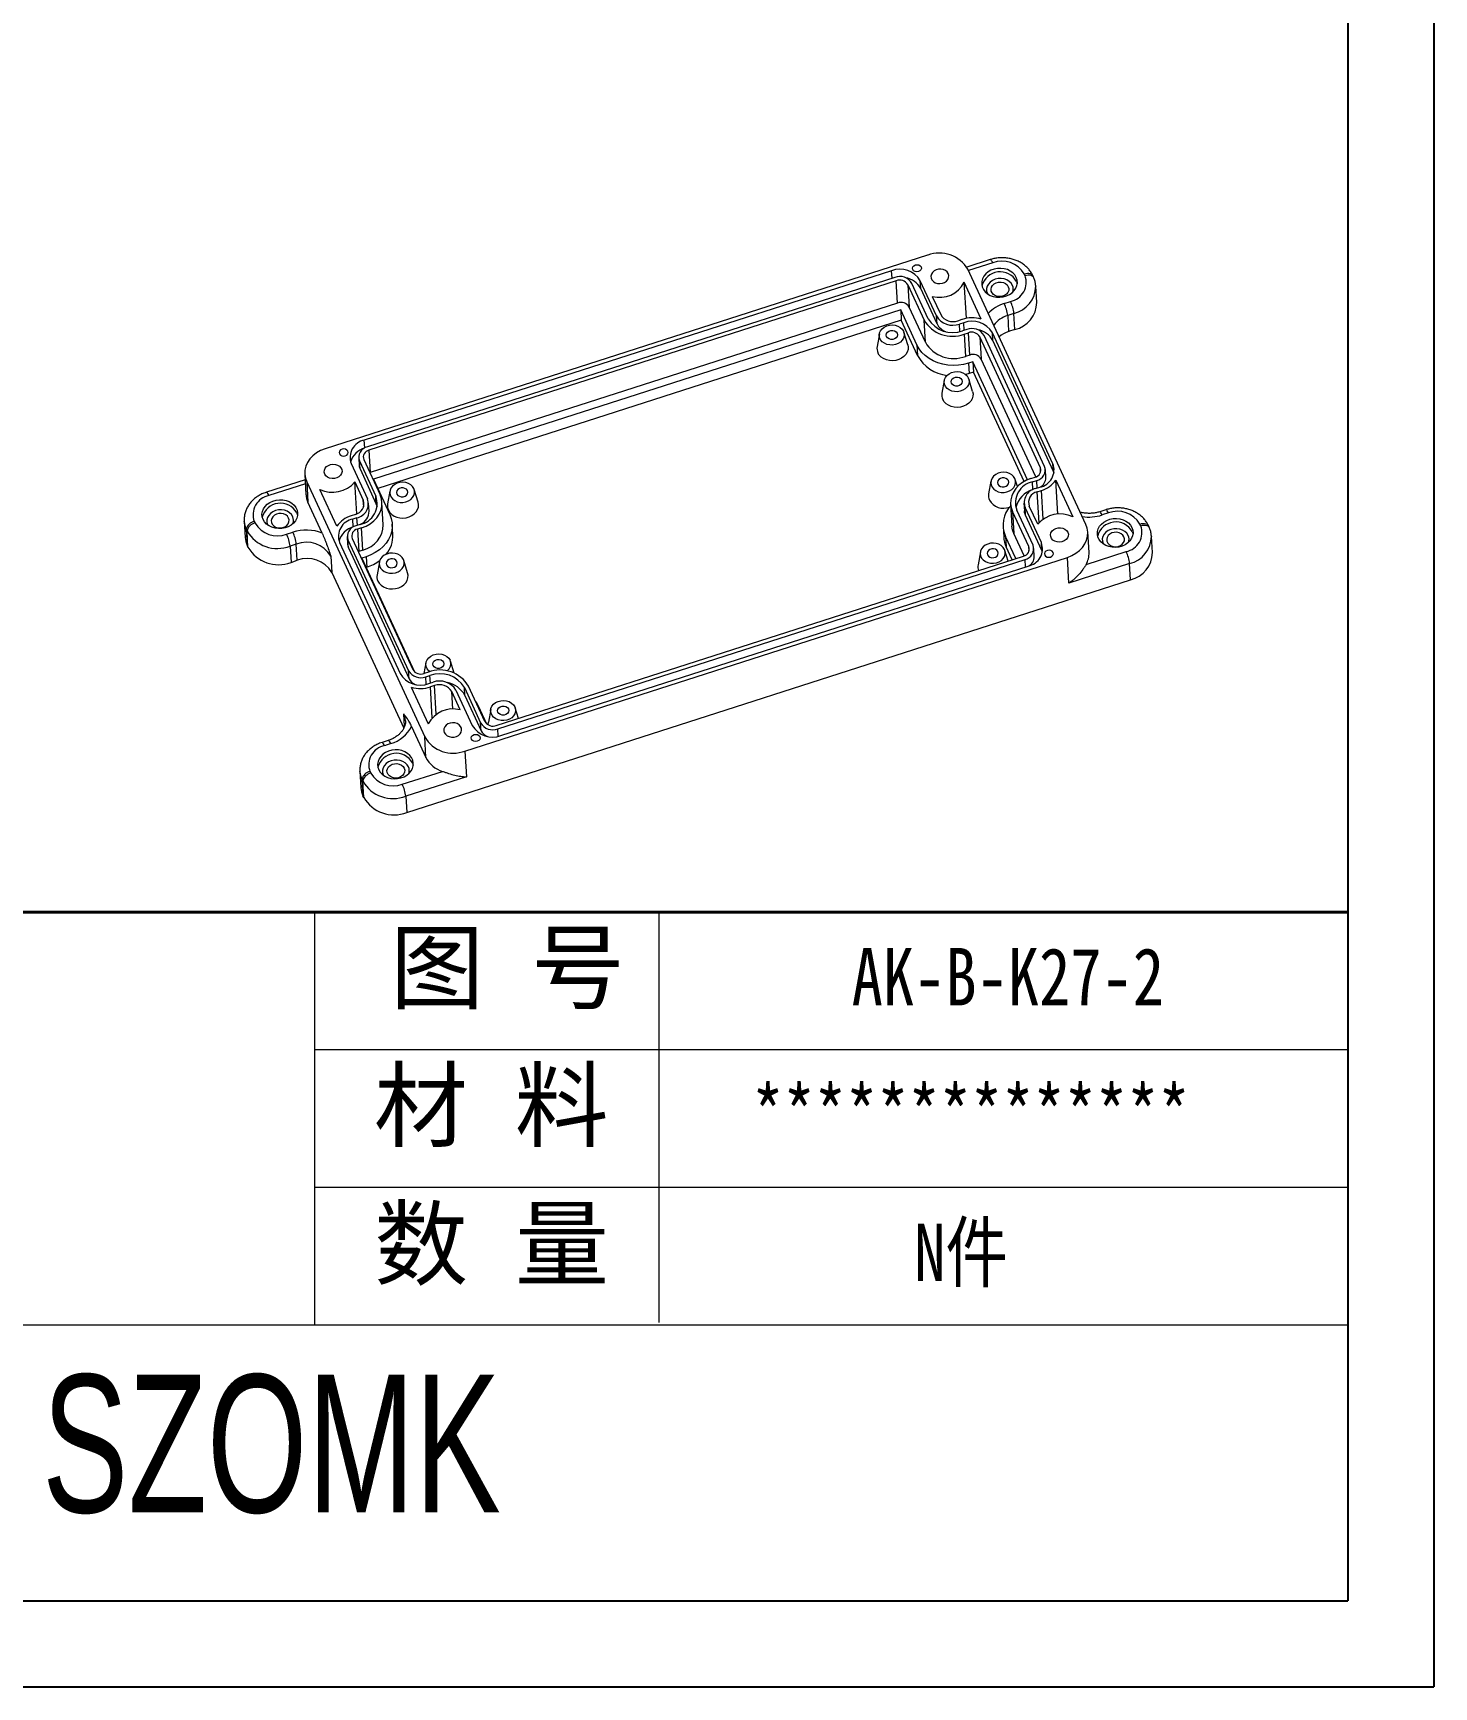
# Model space of a CAD drawing. Header units: inches. Extents: x 953 to 2288, y 1089 to 1493.
# Drawn here: x 1996.3 to 2153.1, y 1088.5 to 1273.7 of the extents above; entities that cross this region are included whole.
import ezdxf

# ---------------------------------------------------------------- set-up
doc = ezdxf.new("R2010")
doc.units = ezdxf.units.IN
doc.layers.add('文字', color=81, linetype='Continuous')
doc.layers.add('粗实线', color=7, linetype='Continuous', lineweight=30)
doc.layers.add('细实线', color=3, linetype='Continuous', lineweight=9)
doc.styles.get("Standard").update_dxf_attribs({"font": 'txt', "bigfont": 'gbcbig.shx'})
doc.styles.add('宋体', font='', dxfattribs={"width": 0.8, "height": 3.5})
doc.styles.add('长仿宋', font='', dxfattribs={"width": 0.7, "height": 4})
doc.styles.get('宋体').set_extended_font_data('SimSun')
doc.styles.get('长仿宋').set_extended_font_data('SimSun')

msp = doc.modelspace()

# ---------------------------------------------------------------- linework, layer by layer
for p, q in [((2153.079, 1493.426), (2153.079, 1088.511)), ((2143.438, 1483.785), (2143.438, 1098.152)), ((1595.232, 1098.152), (2143.438, 1098.152)), ((1580.414, 1088.511), (2153.079, 1088.511))]:
    msp.add_line(p, q)
at = {"color": 7, "linetype": 'Continuous', "lineweight": 15}
for p, q in [((2096.403, 1248.822), (2028.945, 1227.135)), ((2103.411, 1248.332), (2100.773, 1247.484)), ((2092.361, 1247.09), (2033.335, 1228.114)), ((2092.709, 1246.338), (2033.682, 1227.362)), ((2114.113, 1218.673), (2100.899, 1247.244)), ((2107.301, 1246.539), (2107.214, 1246.727)), ((2108.244, 1246.372), (2108.158, 1246.56)), ((2092.882, 1245.963), (2033.856, 1226.986)), ((2093.033, 1243.47), (2092.882, 1245.963)), ((2094.167, 1245.512), (2095.993, 1241.564)), ((2094.167, 1245.512), (2094.318, 1243.019)), ((2096.461, 1241.715), (2094.636, 1245.662)), ((2097.398, 1242.016), (2095.573, 1245.964)), ((2095.626, 1245.084), (2095.573, 1245.964)), ((2097.451, 1241.137), (2095.626, 1245.084)), ((2102.402, 1241.67), (2100.498, 1245.785)), ((2100.741, 1241.76), (2100.498, 1245.785)), ((2106.348, 1245.892), (2106.438, 1245.629)), ((2108.501, 1245.381), (2108.503, 1245.35)), ((2108.613, 1243.532), (2108.503, 1245.35)), ((2093.033, 1243.47), (2034.007, 1224.494)), ((2093.381, 1242.718), (2034.354, 1223.742)), ((2095.206, 1238.771), (2093.381, 1242.718)), ((2093.381, 1242.718), (2093.451, 1241.545)), ((2096.143, 1239.072), (2094.318, 1243.019)), ((2096.921, 1244.211), (2097.867, 1242.167)), ((2104.978, 1243.417), (2105.681, 1243.643)), ((2093.451, 1241.545), (2034.836, 1222.701)), ((2095.277, 1237.598), (2093.451, 1241.545)), ((2096.143, 1239.072), (2095.993, 1241.564)), ((2097.451, 1241.137), (2097.398, 1242.016)), ((2099.794, 1241.491), (2100.262, 1241.642)), ((2100.436, 1241.266), (2099.967, 1241.115)), ((2106.064, 1242.305), (2105.362, 1242.079)), ((2105.362, 1242.079), (2105.471, 1240.261)), ((2106.174, 1240.487), (2106.064, 1242.305)), ((2091.002, 1240.026), (2090.743, 1238.594)), ((2094.171, 1238.801), (2093.741, 1240.191)), ((2100.784, 1240.514), (2100.315, 1240.363)), ((2100.489, 1239.987), (2100.957, 1240.138)), ((2100.489, 1239.987), (2100.639, 1237.495)), ((2101.108, 1237.645), (2100.957, 1240.138)), ((2109.023, 1225.025), (2102.242, 1239.687)), ((2102.242, 1239.687), (2102.393, 1237.195)), ((2109.491, 1225.176), (2102.711, 1239.838)), ((2110.428, 1225.477), (2103.648, 1240.139)), ((2103.701, 1239.259), (2103.648, 1240.139)), ((2110.481, 1224.598), (2103.701, 1239.259)), ((2106.174, 1240.487), (2105.471, 1240.261)), ((2095.206, 1238.771), (2095.277, 1237.598)), ((2101.108, 1237.645), (2100.639, 1237.495)), ((2108.497, 1223.995), (2102.393, 1237.195)), ((2101.058, 1235.57), (2100.666, 1235.46)), ((2101.456, 1236.893), (2100.987, 1236.743)), ((2100.987, 1236.743), (2101.058, 1235.57)), ((2101.526, 1235.72), (2101.058, 1235.57)), ((2107.57, 1223.672), (2101.456, 1236.893)), ((2101.456, 1236.893), (2101.526, 1235.72)), ((2107.189, 1223.477), (2101.526, 1235.72)), ((2098.261, 1234.803), (2098.002, 1233.371)), ((2101.43, 1233.577), (2101, 1234.968)), ((2032.707, 1226.144), (2032.76, 1225.265)), ((2033.267, 1225.933), (2035.093, 1221.986)), ((2033.856, 1226.986), (2034.007, 1224.494)), ((2026.668, 1224.292), (2026.806, 1222.005)), ((2031.862, 1225.482), (2033.687, 1221.534)), ((2032.798, 1225.783), (2034.624, 1221.835)), ((2032.852, 1224.903), (2032.798, 1225.783)), ((2032.852, 1224.903), (2034.677, 1220.956)), ((2034.007, 1224.494), (2033.943, 1224.471)), ((2109.636, 1223.935), (2109.583, 1224.815)), ((2110.481, 1224.598), (2110.428, 1225.477)), ((2110.548, 1224.431), (2110.481, 1224.598)), ((2026.705, 1223.672), (2022.367, 1222.277)), ((2026.882, 1223.449), (2040.096, 1194.878)), ((2026.882, 1223.449), (2027.02, 1221.162)), ((2030.258, 1218.477), (2028.355, 1222.593)), ((2032.273, 1223.428), (2033.219, 1221.384)), ((2032.488, 1219.861), (2032.273, 1223.428)), ((2034.354, 1223.742), (2036.18, 1219.795)), ((2036.192, 1222.405), (2035.933, 1220.973)), ((2039.361, 1221.18), (2038.931, 1222.571)), ((2103.477, 1223.524), (2103.218, 1222.092)), ((2106.457, 1222.91), (2106.216, 1223.69)), ((2107.965, 1223.822), (2108.434, 1223.972)), ((2108.139, 1223.446), (2108.608, 1223.596)), ((2108.487, 1222.694), (2108.955, 1222.845)), ((2108.661, 1222.318), (2109.129, 1222.469)), ((2110.737, 1223.645), (2112.641, 1219.529)), ((2110.968, 1219.825), (2110.737, 1223.645)), ((2028.621, 1217.7), (2027.02, 1221.162)), ((2033.863, 1220.173), (2033.81, 1221.052)), ((2034.677, 1220.956), (2034.624, 1221.835)), ((2034.677, 1220.956), (2034.785, 1220.67)), ((2035.457, 1218.65), (2035.307, 1221.143)), ((2105.689, 1220.979), (2105.839, 1218.487)), ((2107.186, 1221.07), (2107.239, 1220.19)), ((2109.134, 1216.64), (2107.308, 1220.588)), ((2107.362, 1219.708), (2107.308, 1220.588)), ((2108.722, 1218.694), (2107.777, 1220.738)), ((2019.886, 1219.032), (2019.996, 1217.214)), ((2019.888, 1219.001), (2019.886, 1219.032)), ((2021.017, 1219.016), (2021.104, 1218.828)), ((2025.772, 1219.988), (2025.863, 1219.725)), ((2032.335, 1219.804), (2031.866, 1219.653)), ((2032.509, 1219.428), (2032.04, 1219.277)), ((2032.856, 1218.676), (2032.388, 1218.526)), ((2036.526, 1217.537), (2036.456, 1218.71)), ((2107.729, 1216.189), (2105.903, 1220.136)), ((2105.903, 1220.136), (2106.053, 1217.643)), ((2108.197, 1216.339), (2106.372, 1220.287)), ((2109.187, 1215.761), (2107.362, 1219.708)), ((2116.364, 1220.324), (2115.661, 1220.099)), ((2116.635, 1219.959), (2115.932, 1219.733)), ((2120.254, 1218.532), (2120.167, 1218.72)), ((2121.197, 1218.365), (2121.11, 1218.553)), ((2020.203, 1217.94), (2020.116, 1218.128)), ((2020.116, 1218.128), (2020.225, 1216.31)), ((2020.312, 1216.122), (2020.203, 1217.94)), ((2024.637, 1217.589), (2025.34, 1217.815)), ((2031.412, 1217.307), (2031.465, 1216.428)), ((2031.504, 1216.946), (2038.285, 1202.284)), ((2031.557, 1216.066), (2031.504, 1216.946)), ((2031.973, 1217.097), (2038.753, 1202.435)), ((2033.03, 1218.3), (2032.562, 1218.15)), ((2032.562, 1218.15), (2032.712, 1215.657)), ((2033.181, 1215.808), (2033.03, 1218.3)), ((2104.841, 1218.427), (2104.912, 1217.254)), ((2106.267, 1214.855), (2105.117, 1217.342)), ((2105.117, 1217.342), (2105.187, 1216.169)), ((2107.203, 1215.158), (2106.053, 1217.643)), ((2114.466, 1215.542), (2114.328, 1217.83)), ((2119.301, 1217.884), (2119.391, 1217.621)), ((2121.454, 1217.374), (2121.456, 1217.343)), ((2121.566, 1215.525), (2121.456, 1217.343)), ((2020.225, 1216.31), (2020.312, 1216.122)), ((2025.723, 1216.476), (2025.02, 1216.25)), ((2025.02, 1216.25), (2025.13, 1214.432)), ((2025.833, 1214.658), (2025.723, 1216.476)), ((2029.577, 1215.124), (2029.687, 1213.306)), ((2030.567, 1216.645), (2037.348, 1201.983)), ((2031.557, 1216.066), (2038.338, 1201.405)), ((2032.712, 1215.657), (2032.649, 1215.635)), ((2033.181, 1215.808), (2032.712, 1215.657)), ((2033.529, 1215.056), (2033.06, 1214.905)), ((2033.06, 1214.905), (2038.944, 1202.182)), ((2033.529, 1215.056), (2033.599, 1213.883)), ((2044.592, 1193.3), (2112.051, 1214.987)), ((2048.113, 1196.159), (2107.139, 1215.136)), ((2102.303, 1215.59), (2102.044, 1214.158)), ((2105.406, 1214.578), (2105.043, 1215.755)), ((2105.856, 1214.723), (2105.187, 1216.169)), ((2108.342, 1215.098), (2108.289, 1215.978)), ((2109.187, 1215.761), (2109.134, 1216.64)), ((2109.254, 1215.595), (2109.187, 1215.761)), ((2112.225, 1212.113), (2112.051, 1214.987)), ((2114.136, 1214.19), (2118.634, 1215.636)), ((2025.13, 1214.432), (2025.833, 1214.658)), ((2029.687, 1213.306), (2037.749, 1195.874)), ((2033.599, 1213.883), (2033.541, 1213.864)), ((2035.018, 1214.471), (2034.759, 1213.039)), ((2038.187, 1213.246), (2037.758, 1214.636)), ((2048.287, 1195.784), (2107.313, 1214.76)), ((2048.635, 1195.032), (2107.661, 1214.008)), ((2119.017, 1214.297), (2112.225, 1212.113)), ((2119.127, 1212.479), (2119.017, 1214.297)), ((2038.083, 1186.425), (2119.127, 1212.479)), ((2038.338, 1201.405), (2038.285, 1202.284)), ((2040.234, 1203.193), (2040.015, 1201.977)), ((2040.507, 1202.135), (2040.038, 1201.984)), ((2043.383, 1202.032), (2042.974, 1203.358)), ((2038.594, 1200.452), (2040.498, 1196.337)), ((2040.212, 1201.608), (2040.68, 1201.759)), ((2040.56, 1200.856), (2041.028, 1201.007)), ((2041.202, 1200.631), (2040.734, 1200.48)), ((2043.597, 1200.106), (2045.423, 1196.158)), ((2044.534, 1200.407), (2046.36, 1196.46)), ((2044.587, 1199.527), (2044.534, 1200.407)), ((2046.828, 1196.61), (2045.003, 1200.557)), ((2044.074, 1197.911), (2043.129, 1199.955)), ((2044.587, 1199.527), (2046.413, 1195.58)), ((2046.09, 1198.366), (2047.019, 1196.357)), ((2050.596, 1196.958), (2050.233, 1198.135)), ((2046.413, 1195.58), (2046.36, 1196.46)), ((2047.493, 1197.969), (2047.234, 1196.537)), ((2036.023, 1194.496), (2035.32, 1194.27)), ((2038.633, 1196.052), (2040.234, 1192.59)), ((2040.234, 1192.59), (2040.096, 1194.878)), ((2036.293, 1194.13), (2035.591, 1193.904)), ((2044.592, 1193.3), (2044.766, 1190.427)), ((2032.839, 1191.024), (2032.949, 1189.206)), ((2032.841, 1190.993), (2032.839, 1191.024)), ((2033.97, 1191.008), (2034.057, 1190.82)), ((2037.59, 1189.581), (2042.088, 1191.027)), ((2038.725, 1191.981), (2038.816, 1191.718)), ((2033.156, 1189.933), (2033.069, 1190.121)), ((2033.069, 1190.121), (2033.178, 1188.303)), ((2033.265, 1188.115), (2033.156, 1189.933)), ((2044.766, 1190.427), (2037.973, 1188.243)), ((2033.265, 1188.115), (2033.178, 1188.303)), ((2037.973, 1188.243), (2038.083, 1186.425))]:
    msp.add_line(p, q, dxfattribs=at)
at = {"color": 8, "linetype": 'Continuous', "lineweight": 15}
for p, q in [((2092.412, 1246.243), (2092.361, 1247.09)), ((2103.682, 1247.966), (2100.969, 1247.094)), ((2100.018, 1240.281), (2099.967, 1241.115)), ((2100.487, 1240.418), (2100.436, 1241.266)), ((2033.388, 1227.236), (2033.335, 1228.114)), ((2109.052, 1224.538), (2109.023, 1225.025)), ((2026.732, 1223.228), (2022.638, 1221.912)), ((2108.192, 1222.576), (2108.139, 1223.446)), ((2108.659, 1222.749), (2108.608, 1223.596)), ((2108.869, 1218.868), (2108.661, 1222.318)), ((2109.323, 1219.261), (2109.129, 1222.469)), ((2033.263, 1220.652), (2033.219, 1221.384)), ((2032.093, 1218.399), (2032.04, 1219.277)), ((2032.56, 1218.581), (2032.509, 1219.428)), ((2107.758, 1215.701), (2107.729, 1216.189)), ((2107.364, 1213.912), (2107.313, 1214.76)), ((2040.262, 1200.777), (2040.212, 1201.608)), ((2040.732, 1200.912), (2040.68, 1201.759)), ((2040.942, 1197.031), (2040.734, 1200.48)), ((2041.396, 1197.423), (2041.202, 1200.631)), ((2043.247, 1197.997), (2043.129, 1199.955)), ((2037.832, 1196.077), (2037.748, 1197.455)), ((2048.337, 1194.953), (2048.287, 1195.784))]:
    msp.add_line(p, q, dxfattribs=at)
at = {"color": 8, "linetype": 'Continuous', "lineweight": 15, "flags": 128}
for points in [[(2103.682, 1247.966), (2103.615, 1248.102), (2103.551, 1248.209), (2103.494, 1248.285), (2103.446, 1248.326), (2103.411, 1248.332)], [(2107.214, 1246.727), (2107.398, 1246.774), (2107.576, 1246.798), (2107.741, 1246.795), (2107.887, 1246.768), (2108.009, 1246.717), (2108.102, 1246.643), (2108.157, 1246.56)], [(2107.301, 1246.539), (2107.485, 1246.587), (2107.663, 1246.61), (2107.828, 1246.608), (2107.974, 1246.58), (2108.096, 1246.529), (2108.189, 1246.455), (2108.244, 1246.372)], [(2115.932, 1219.733), (2115.865, 1219.868), (2115.802, 1219.976), (2115.745, 1220.052), (2115.696, 1220.093), (2115.661, 1220.099)], [(2116.635, 1219.959), (2116.567, 1220.094), (2116.504, 1220.202), (2116.447, 1220.278), (2116.399, 1220.319), (2116.364, 1220.324)], [(2120.167, 1218.72), (2120.351, 1218.767), (2120.529, 1218.79), (2120.694, 1218.788), (2120.84, 1218.761), (2120.962, 1218.709), (2121.055, 1218.636), (2121.11, 1218.553)], [(2120.254, 1218.532), (2120.438, 1218.579), (2120.616, 1218.602), (2120.781, 1218.6), (2120.927, 1218.573), (2121.049, 1218.521), (2121.142, 1218.448), (2121.197, 1218.365)], [(2037.933, 1196.726), (2037.877, 1197.091), (2037.748, 1197.455)]]:
    msp.add_lwpolyline(points, dxfattribs=at)
at = {"color": 7, "linetype": 'Continuous', "lineweight": 15, "flags": 128}
for points in [[(2094.73, 1247.204), (2094.699, 1247.359), (2094.744, 1247.514), (2094.858, 1247.644), (2095.024, 1247.731), (2095.217, 1247.76), (2095.407, 1247.727), (2095.565, 1247.638), (2095.667, 1247.505), (2095.698, 1247.35), (2095.652, 1247.195), (2095.538, 1247.065), (2095.372, 1246.979), (2095.18, 1246.95), (2094.99, 1246.982), (2094.832, 1247.072), (2094.73, 1247.204)], [(2098.704, 1246.755), (2098.576, 1246.946), (2098.387, 1247.101), (2098.153, 1247.209), (2097.89, 1247.26), (2097.618, 1247.251), (2097.357, 1247.183), (2097.126, 1247.061), (2096.943, 1246.894), (2096.821, 1246.694), (2096.77, 1246.477), (2096.792, 1246.257), (2096.887, 1246.053), (2097.047, 1245.878), (2097.26, 1245.745), (2097.511, 1245.665), (2097.781, 1245.644), (2098.051, 1245.683), (2098.299, 1245.779), (2098.507, 1245.924), (2098.661, 1246.11), (2098.749, 1246.32), (2098.764, 1246.541), (2098.704, 1246.755)], [(2106.321, 1246.332), (2106.156, 1246.606), (2105.928, 1246.848), (2105.648, 1247.049), (2105.323, 1247.203), (2104.968, 1247.304), (2104.593, 1247.348), (2104.213, 1247.333), (2103.842, 1247.26), (2103.492, 1247.132), (2103.177, 1246.953), (2102.908, 1246.73), (2102.694, 1246.471), (2102.544, 1246.185), (2102.463, 1245.883), (2102.453, 1245.575), (2102.516, 1245.273), (2102.648, 1244.987), (2102.845, 1244.728), (2103.1, 1244.505), (2103.404, 1244.326), (2103.746, 1244.198), (2104.113, 1244.126), (2104.492, 1244.111), (2104.869, 1244.155), (2105.231, 1244.256), (2105.565, 1244.41), (2105.858, 1244.612), (2106.101, 1244.854), (2106.283, 1245.128), (2106.4, 1245.423), (2106.445, 1245.73), (2106.419, 1246.036), (2106.321, 1246.332)], [(2105.897, 1245.448), (2105.746, 1245.688), (2105.531, 1245.893), (2105.265, 1246.053), (2104.96, 1246.16), (2104.631, 1246.208), (2104.296, 1246.196), (2103.97, 1246.124), (2103.67, 1245.995), (2103.412, 1245.816), (2103.207, 1245.596), (2103.067, 1245.346), (2102.999, 1245.079), (2103.005, 1244.807), (2103.086, 1244.544), (2103.108, 1244.499)], [(2105.428, 1245.297), (2105.487, 1245.083), (2105.473, 1244.863), (2105.385, 1244.652), (2105.231, 1244.467), (2105.022, 1244.321), (2104.774, 1244.226), (2104.505, 1244.187), (2104.235, 1244.208), (2103.984, 1244.288), (2103.771, 1244.42), (2103.611, 1244.596), (2103.516, 1244.8), (2103.494, 1245.02), (2103.545, 1245.237), (2103.667, 1245.437), (2103.85, 1245.604), (2104.081, 1245.726), (2104.342, 1245.794), (2104.614, 1245.802), (2104.877, 1245.751), (2105.111, 1245.644), (2105.3, 1245.489), (2105.428, 1245.297)], [(2093.695, 1240.311), (2093.772, 1240.057), (2093.774, 1239.795), (2093.701, 1239.537), (2093.558, 1239.298), (2093.351, 1239.091), (2093.092, 1238.928), (2092.794, 1238.816), (2092.475, 1238.762), (2092.151, 1238.769), (2091.839, 1238.836), (2091.557, 1238.96), (2091.32, 1239.134), (2091.14, 1239.35), (2091.027, 1239.594), (2090.987, 1239.854), (2091.023, 1240.116), (2091.132, 1240.366), (2091.309, 1240.59), (2091.543, 1240.777), (2091.823, 1240.915), (2092.134, 1240.999), (2092.457, 1241.023), (2092.777, 1240.985), (2093.076, 1240.889), (2093.338, 1240.738), (2093.548, 1240.542), (2093.695, 1240.311)], [(2091.799, 1239.702), (2091.76, 1239.874), (2091.797, 1240.048), (2091.904, 1240.203), (2092.069, 1240.32), (2092.273, 1240.386), (2092.49, 1240.391), (2092.694, 1240.336), (2092.861, 1240.228), (2092.971, 1240.078), (2093.01, 1239.906), (2092.973, 1239.732), (2092.866, 1239.577), (2092.701, 1239.46), (2092.497, 1239.395), (2092.28, 1239.389), (2092.076, 1239.444), (2091.909, 1239.552), (2091.799, 1239.702)], [(2094.171, 1238.801), (2094.22, 1238.533), (2094.202, 1238.246), (2094.114, 1237.967), (2093.958, 1237.706), (2093.742, 1237.475), (2093.474, 1237.282), (2093.164, 1237.136), (2092.827, 1237.043), (2092.475, 1237.007), (2092.123, 1237.028), (2091.785, 1237.107), (2091.475, 1237.24), (2091.207, 1237.421), (2090.99, 1237.643), (2090.834, 1237.897)], [(2100.987, 1236.743), (2100.423, 1236.595), (2099.843, 1236.507), (2099.255, 1236.482), (2098.669, 1236.518), (2098.097, 1236.617), (2097.548, 1236.775), (2097.03, 1236.991), (2096.553, 1237.261), (2096.126, 1237.579), (2095.755, 1237.941), (2095.447, 1238.341), (2095.206, 1238.771)], [(2100.954, 1235.088), (2101.031, 1234.834), (2101.033, 1234.571), (2100.96, 1234.313), (2100.816, 1234.075), (2100.609, 1233.868), (2100.35, 1233.704), (2100.053, 1233.592), (2099.734, 1233.538), (2099.41, 1233.545), (2099.098, 1233.613), (2098.816, 1233.737), (2098.579, 1233.911), (2098.399, 1234.126), (2098.286, 1234.37), (2098.246, 1234.63), (2098.282, 1234.892), (2098.391, 1235.142), (2098.567, 1235.367), (2098.802, 1235.553), (2099.082, 1235.692), (2099.392, 1235.775), (2099.716, 1235.799), (2100.036, 1235.762), (2100.335, 1235.665), (2100.597, 1235.515), (2100.807, 1235.319), (2100.954, 1235.088)], [(2101.43, 1233.577), (2101.479, 1233.309), (2101.461, 1233.023), (2101.373, 1232.743), (2101.217, 1232.483), (2101.001, 1232.251), (2100.732, 1232.059), (2100.423, 1231.913), (2100.086, 1231.82), (2099.733, 1231.783), (2099.381, 1231.805), (2099.044, 1231.884), (2098.734, 1232.016), (2098.466, 1232.197), (2098.249, 1232.419), (2098.093, 1232.673)], [(2099.058, 1234.478), (2099.019, 1234.65), (2099.056, 1234.824), (2099.163, 1234.979), (2099.328, 1235.097), (2099.531, 1235.162), (2099.748, 1235.168), (2099.953, 1235.113), (2100.12, 1235.004), (2100.229, 1234.855), (2100.268, 1234.683), (2100.232, 1234.509), (2100.125, 1234.354), (2099.96, 1234.236), (2099.756, 1234.171), (2099.539, 1234.165), (2099.335, 1234.22), (2099.168, 1234.329), (2099.058, 1234.478)], [(2028.945, 1227.135), (2028.447, 1226.937), (2027.991, 1226.68), (2027.588, 1226.369), (2027.249, 1226.013), (2026.982, 1225.619), (2026.793, 1225.197), (2026.687, 1224.759), (2026.667, 1224.314), (2026.732, 1223.874), (2026.882, 1223.449)], [(2031.487, 1226.873), (2031.385, 1227.005), (2031.227, 1227.094), (2031.037, 1227.127), (2030.845, 1227.098), (2030.679, 1227.012), (2030.565, 1226.881), (2030.519, 1226.727), (2030.55, 1226.571), (2030.653, 1226.439), (2030.81, 1226.35), (2031, 1226.317), (2031.193, 1226.346), (2031.359, 1226.432), (2031.473, 1226.563), (2031.518, 1226.717), (2031.487, 1226.873)], [(2028.903, 1224.315), (2028.844, 1224.529), (2028.859, 1224.749), (2028.947, 1224.96), (2029.101, 1225.145), (2029.309, 1225.291), (2029.557, 1225.387), (2029.827, 1225.425), (2030.097, 1225.404), (2030.348, 1225.324), (2030.561, 1225.192), (2030.721, 1225.017), (2030.816, 1224.812), (2030.838, 1224.593), (2030.787, 1224.375), (2030.665, 1224.175), (2030.482, 1224.008), (2030.251, 1223.886), (2029.99, 1223.818), (2029.718, 1223.81), (2029.455, 1223.861), (2029.221, 1223.968), (2029.032, 1224.123), (2028.903, 1224.315)], [(2032.76, 1225.265), (2032.777, 1225.132), (2032.852, 1224.903)], [(2106.17, 1223.81), (2106.023, 1224.041), (2105.813, 1224.237), (2105.551, 1224.387), (2105.252, 1224.483), (2104.932, 1224.521), (2104.608, 1224.497), (2104.298, 1224.414), (2104.018, 1224.275), (2103.783, 1224.088), (2103.607, 1223.864), (2103.498, 1223.614), (2103.462, 1223.352), (2103.502, 1223.092), (2103.615, 1222.848), (2103.795, 1222.633), (2104.032, 1222.459), (2104.314, 1222.334), (2104.626, 1222.267), (2104.95, 1222.26), (2105.269, 1222.314), (2105.566, 1222.426), (2105.825, 1222.59), (2106.032, 1222.796), (2106.176, 1223.035), (2106.249, 1223.293), (2106.247, 1223.556), (2106.17, 1223.81)], [(2038.885, 1222.691), (2038.738, 1222.922), (2038.528, 1223.118), (2038.266, 1223.268), (2037.967, 1223.365), (2037.647, 1223.402), (2037.323, 1223.378), (2037.013, 1223.295), (2036.733, 1223.156), (2036.498, 1222.97), (2036.322, 1222.745), (2036.213, 1222.495), (2036.177, 1222.233), (2036.217, 1221.973), (2036.33, 1221.729), (2036.51, 1221.514), (2036.747, 1221.34), (2037.029, 1221.215), (2037.341, 1221.148), (2037.665, 1221.141), (2037.984, 1221.195), (2038.281, 1221.307), (2038.54, 1221.471), (2038.747, 1221.677), (2038.891, 1221.916), (2038.964, 1222.174), (2038.962, 1222.437), (2038.885, 1222.691)], [(2038.16, 1222.458), (2038.051, 1222.607), (2037.884, 1222.716), (2037.679, 1222.771), (2037.462, 1222.765), (2037.259, 1222.7), (2037.094, 1222.582), (2036.987, 1222.427), (2036.95, 1222.253), (2036.989, 1222.081), (2037.099, 1221.932), (2037.266, 1221.823), (2037.47, 1221.768), (2037.687, 1221.774), (2037.891, 1221.839), (2038.056, 1221.957), (2038.163, 1222.112), (2038.199, 1222.286), (2038.16, 1222.458)], [(2104.274, 1223.2), (2104.384, 1223.051), (2104.551, 1222.942), (2104.755, 1222.887), (2104.972, 1222.893), (2105.175, 1222.958), (2105.341, 1223.076), (2105.448, 1223.231), (2105.484, 1223.405), (2105.445, 1223.577), (2105.336, 1223.726), (2105.169, 1223.835), (2104.964, 1223.889), (2104.747, 1223.884), (2104.544, 1223.818), (2104.379, 1223.701), (2104.271, 1223.546), (2104.235, 1223.372), (2104.274, 1223.2)], [(2107.965, 1223.822), (2107.467, 1223.624), (2107.011, 1223.367), (2106.609, 1223.056), (2106.27, 1222.7), (2106.003, 1222.306), (2105.814, 1221.884), (2105.708, 1221.446), (2105.687, 1221.001), (2105.753, 1220.561), (2105.903, 1220.136)], [(2021.998, 1219.223), (2021.9, 1219.519), (2021.873, 1219.825), (2021.919, 1220.132), (2022.035, 1220.427), (2022.218, 1220.701), (2022.46, 1220.943), (2022.754, 1221.145), (2023.088, 1221.299), (2023.45, 1221.4), (2023.827, 1221.444), (2024.206, 1221.429), (2024.573, 1221.357), (2024.915, 1221.229), (2025.218, 1221.05), (2025.474, 1220.827), (2025.671, 1220.568), (2025.803, 1220.282), (2025.865, 1219.98), (2025.856, 1219.672), (2025.774, 1219.37), (2025.624, 1219.084), (2025.411, 1218.824), (2025.142, 1218.602), (2024.827, 1218.423), (2024.477, 1218.295), (2024.106, 1218.222), (2023.726, 1218.207), (2023.351, 1218.251), (2022.995, 1218.352), (2022.671, 1218.506), (2022.39, 1218.707), (2022.163, 1218.949), (2021.998, 1219.223)], [(2033.03, 1218.3), (2033.528, 1218.498), (2033.984, 1218.755), (2034.386, 1219.066), (2034.725, 1219.422), (2034.993, 1219.816), (2035.182, 1220.238), (2035.288, 1220.676), (2035.308, 1221.121), (2035.243, 1221.561), (2035.093, 1221.986)], [(2036.024, 1220.276), (2036.18, 1220.022), (2036.397, 1219.8), (2036.665, 1219.619), (2036.975, 1219.486), (2037.312, 1219.408), (2037.664, 1219.386), (2038.017, 1219.423), (2038.354, 1219.516), (2038.663, 1219.662), (2038.932, 1219.854), (2039.148, 1220.085), (2039.304, 1220.346), (2039.392, 1220.626), (2039.41, 1220.912), (2039.361, 1221.18)], [(2025.321, 1219.544), (2025.17, 1219.784), (2024.956, 1219.989), (2024.689, 1220.149), (2024.384, 1220.256), (2024.056, 1220.305), (2023.72, 1220.293), (2023.394, 1220.22), (2023.095, 1220.091), (2022.836, 1219.913), (2022.632, 1219.693), (2022.492, 1219.442), (2022.423, 1219.175), (2022.43, 1218.903), (2022.51, 1218.641), (2022.533, 1218.595)], [(2024.853, 1219.394), (2024.724, 1219.585), (2024.536, 1219.74), (2024.301, 1219.848), (2024.038, 1219.899), (2023.766, 1219.89), (2023.505, 1219.822), (2023.274, 1219.7), (2023.091, 1219.533), (2022.97, 1219.333), (2022.918, 1219.116), (2022.94, 1218.896), (2023.035, 1218.692), (2023.195, 1218.517), (2023.408, 1218.384), (2023.66, 1218.305), (2023.93, 1218.283), (2024.199, 1218.322), (2024.447, 1218.418), (2024.656, 1218.563), (2024.809, 1218.749), (2024.897, 1218.959), (2024.912, 1219.18), (2024.853, 1219.394)], [(2036.18, 1219.795), (2036.348, 1219.341), (2036.441, 1218.873), (2036.458, 1218.397), (2036.397, 1217.921), (2036.261, 1217.455), (2036.051, 1217.005), (2035.772, 1216.58), (2035.427, 1216.187), (2035.023, 1215.832), (2034.566, 1215.522), (2034.065, 1215.262), (2033.529, 1215.056)], [(2107.362, 1219.708), (2107.262, 1220.013), (2107.239, 1220.19)], [(2112.051, 1214.987), (2112.549, 1215.185), (2113.005, 1215.442), (2113.407, 1215.753), (2113.746, 1216.109), (2114.013, 1216.503), (2114.202, 1216.925), (2114.308, 1217.363), (2114.329, 1217.808), (2114.263, 1218.248), (2114.113, 1218.673)], [(2119.274, 1218.324), (2119.372, 1218.029), (2119.398, 1217.722), (2119.353, 1217.416), (2119.236, 1217.12), (2119.054, 1216.846), (2118.811, 1216.604), (2118.518, 1216.403), (2118.184, 1216.249), (2117.822, 1216.148), (2117.444, 1216.104), (2117.066, 1216.118), (2116.699, 1216.191), (2116.357, 1216.319), (2116.053, 1216.497), (2115.798, 1216.72), (2115.601, 1216.979), (2115.469, 1217.265), (2115.406, 1217.568), (2115.416, 1217.876), (2115.497, 1218.178), (2115.647, 1218.464), (2115.861, 1218.723), (2116.13, 1218.946), (2116.445, 1219.125), (2116.795, 1219.253), (2117.166, 1219.325), (2117.546, 1219.34), (2117.921, 1219.296), (2118.276, 1219.196), (2118.601, 1219.042), (2118.881, 1218.84), (2119.109, 1218.598), (2119.274, 1218.324)], [(2106.053, 1217.643), (2105.903, 1218.068), (2105.839, 1218.487)], [(2112.092, 1217.807), (2112.151, 1217.593), (2112.136, 1217.373), (2112.049, 1217.162), (2111.895, 1216.977), (2111.686, 1216.831), (2111.438, 1216.735), (2111.169, 1216.697), (2110.899, 1216.718), (2110.648, 1216.798), (2110.434, 1216.93), (2110.274, 1217.105), (2110.18, 1217.31), (2110.157, 1217.529), (2110.209, 1217.747), (2110.331, 1217.947), (2110.514, 1218.114), (2110.744, 1218.236), (2111.005, 1218.304), (2111.277, 1218.312), (2111.541, 1218.261), (2111.775, 1218.154), (2111.964, 1217.999), (2112.092, 1217.807)], [(2118.85, 1217.441), (2118.698, 1217.68), (2118.484, 1217.885), (2118.218, 1218.045), (2117.913, 1218.152), (2117.584, 1218.201), (2117.249, 1218.189), (2116.923, 1218.117), (2116.623, 1217.988), (2116.365, 1217.809), (2116.16, 1217.589), (2116.02, 1217.339), (2115.952, 1217.071), (2115.958, 1216.799), (2116.039, 1216.537), (2116.061, 1216.492)], [(2118.381, 1217.29), (2118.253, 1217.482), (2118.064, 1217.637), (2117.83, 1217.744), (2117.567, 1217.795), (2117.295, 1217.786), (2117.034, 1217.718), (2116.803, 1217.596), (2116.62, 1217.429), (2116.498, 1217.23), (2116.446, 1217.012), (2116.469, 1216.793), (2116.564, 1216.588), (2116.724, 1216.413), (2116.937, 1216.281), (2117.188, 1216.201), (2117.458, 1216.179), (2117.727, 1216.218), (2117.975, 1216.314), (2118.184, 1216.46), (2118.338, 1216.645), (2118.426, 1216.856), (2118.44, 1217.076), (2118.381, 1217.29)], [(2031.465, 1216.428), (2031.483, 1216.295), (2031.557, 1216.066)], [(2037.712, 1214.756), (2037.564, 1214.987), (2037.354, 1215.183), (2037.093, 1215.334), (2036.794, 1215.43), (2036.474, 1215.468), (2036.15, 1215.444), (2035.84, 1215.36), (2035.56, 1215.222), (2035.325, 1215.035), (2035.148, 1214.811), (2035.039, 1214.561), (2035.004, 1214.299), (2035.043, 1214.039), (2035.156, 1213.795), (2035.336, 1213.58), (2035.574, 1213.405), (2035.856, 1213.281), (2036.167, 1213.214), (2036.491, 1213.207), (2036.811, 1213.261), (2037.108, 1213.373), (2037.367, 1213.536), (2037.574, 1213.743), (2037.718, 1213.982), (2037.791, 1214.24), (2037.789, 1214.502), (2037.712, 1214.756)], [(2036.987, 1214.523), (2036.877, 1214.673), (2036.71, 1214.781), (2036.506, 1214.836), (2036.289, 1214.831), (2036.086, 1214.765), (2035.92, 1214.648), (2035.813, 1214.493), (2035.777, 1214.319), (2035.816, 1214.147), (2035.925, 1213.997), (2036.092, 1213.889), (2036.297, 1213.834), (2036.514, 1213.84), (2036.717, 1213.905), (2036.882, 1214.022), (2036.99, 1214.177), (2037.026, 1214.351), (2036.987, 1214.523)], [(2104.997, 1215.875), (2104.849, 1216.106), (2104.639, 1216.302), (2104.377, 1216.453), (2104.079, 1216.549), (2103.759, 1216.586), (2103.435, 1216.563), (2103.125, 1216.479), (2102.844, 1216.341), (2102.61, 1216.154), (2102.433, 1215.93), (2102.324, 1215.68), (2102.288, 1215.418), (2102.328, 1215.158), (2102.441, 1214.913), (2102.621, 1214.698), (2102.859, 1214.524), (2103.141, 1214.4), (2103.452, 1214.333), (2103.776, 1214.326), (2104.096, 1214.38), (2104.393, 1214.492), (2104.652, 1214.655), (2104.859, 1214.862), (2105.003, 1215.101), (2105.076, 1215.359), (2105.074, 1215.621), (2104.997, 1215.875)], [(2103.101, 1215.266), (2103.21, 1215.116), (2103.377, 1215.008), (2103.582, 1214.953), (2103.799, 1214.959), (2104.002, 1215.024), (2104.167, 1215.141), (2104.275, 1215.296), (2104.311, 1215.47), (2104.272, 1215.642), (2104.162, 1215.792), (2103.995, 1215.9), (2103.791, 1215.955), (2103.574, 1215.949), (2103.371, 1215.884), (2103.205, 1215.767), (2103.098, 1215.612), (2103.062, 1215.438), (2103.101, 1215.266)], [(2109.508, 1215.249), (2109.611, 1215.117), (2109.768, 1215.028), (2109.958, 1214.995), (2110.151, 1215.024), (2110.317, 1215.11), (2110.431, 1215.241), (2110.476, 1215.395), (2110.445, 1215.551), (2110.343, 1215.683), (2110.185, 1215.772), (2109.995, 1215.805), (2109.803, 1215.776), (2109.637, 1215.69), (2109.523, 1215.559), (2109.477, 1215.405), (2109.508, 1215.249)], [(2034.85, 1212.342), (2035.006, 1212.088), (2035.223, 1211.866), (2035.492, 1211.685), (2035.801, 1211.552), (2036.139, 1211.473), (2036.491, 1211.452), (2036.843, 1211.488), (2037.181, 1211.581), (2037.49, 1211.727), (2037.758, 1211.92), (2037.975, 1212.151), (2038.13, 1212.412), (2038.219, 1212.691), (2038.236, 1212.978), (2038.187, 1213.246)], [(2040.691, 1202.189), (2040.552, 1202.301), (2040.372, 1202.516), (2040.259, 1202.761), (2040.22, 1203.021), (2040.255, 1203.283), (2040.364, 1203.533), (2040.541, 1203.757), (2040.775, 1203.943), (2041.056, 1204.082), (2041.366, 1204.166), (2041.69, 1204.189), (2042.01, 1204.152), (2042.308, 1204.056), (2042.57, 1203.905), (2042.78, 1203.709), (2042.928, 1203.478), (2042.928, 1203.478)], [(2042.203, 1203.245), (2042.242, 1203.073), (2042.206, 1202.899), (2042.098, 1202.744), (2041.933, 1202.627), (2041.73, 1202.561), (2041.513, 1202.556), (2041.308, 1202.611), (2041.141, 1202.719), (2041.032, 1202.869), (2040.993, 1203.041), (2041.029, 1203.215), (2041.136, 1203.37), (2041.302, 1203.487), (2041.505, 1203.552), (2041.722, 1203.558), (2041.926, 1203.503), (2042.093, 1203.395), (2042.203, 1203.245)], [(2045.754, 1198.934), (2045.85, 1198.796), (2046.09, 1198.366)], [(2050.186, 1198.255), (2050.263, 1198.001), (2050.265, 1197.738), (2050.193, 1197.48), (2050.049, 1197.241), (2049.842, 1197.035), (2049.583, 1196.871), (2049.285, 1196.759), (2048.966, 1196.705), (2048.642, 1196.712), (2048.331, 1196.779), (2048.048, 1196.904), (2047.811, 1197.078), (2047.631, 1197.293), (2047.518, 1197.537), (2047.478, 1197.797), (2047.514, 1198.059), (2047.623, 1198.309), (2047.8, 1198.533), (2048.034, 1198.72), (2048.314, 1198.859), (2048.625, 1198.942), (2048.949, 1198.966), (2049.268, 1198.928), (2049.567, 1198.832), (2049.829, 1198.682), (2050.039, 1198.486), (2050.186, 1198.255)], [(2049.462, 1198.022), (2049.501, 1197.85), (2049.464, 1197.676), (2049.357, 1197.521), (2049.192, 1197.403), (2048.988, 1197.338), (2048.771, 1197.332), (2048.567, 1197.387), (2048.4, 1197.496), (2048.29, 1197.645), (2048.251, 1197.817), (2048.288, 1197.991), (2048.395, 1198.146), (2048.56, 1198.263), (2048.764, 1198.329), (2048.981, 1198.334), (2049.185, 1198.28), (2049.352, 1198.171), (2049.462, 1198.022)], [(2042.291, 1195.367), (2042.42, 1195.176), (2042.608, 1195.021), (2042.843, 1194.913), (2043.106, 1194.862), (2043.378, 1194.871), (2043.639, 1194.939), (2043.869, 1195.061), (2044.052, 1195.228), (2044.174, 1195.428), (2044.226, 1195.645), (2044.204, 1195.865), (2044.109, 1196.069), (2043.949, 1196.244), (2043.735, 1196.377), (2043.484, 1196.457), (2043.214, 1196.478), (2042.945, 1196.439), (2042.697, 1196.343), (2042.488, 1196.198), (2042.334, 1196.012), (2042.247, 1195.802), (2042.232, 1195.581), (2042.291, 1195.367)], [(2047.221, 1196.221), (2047.218, 1196.258), (2047.234, 1196.537)], [(2046.266, 1194.918), (2046.297, 1194.763), (2046.252, 1194.608), (2046.137, 1194.478), (2045.971, 1194.391), (2045.779, 1194.362), (2045.589, 1194.395), (2045.431, 1194.484), (2045.329, 1194.617), (2045.298, 1194.772), (2045.343, 1194.927), (2045.457, 1195.057), (2045.623, 1195.143), (2045.816, 1195.172), (2046.006, 1195.14), (2046.164, 1195.05), (2046.266, 1194.918)], [(2034.951, 1191.216), (2035.116, 1190.942), (2035.343, 1190.7), (2035.624, 1190.498), (2035.948, 1190.344), (2036.304, 1190.244), (2036.679, 1190.2), (2037.059, 1190.215), (2037.43, 1190.287), (2037.78, 1190.415), (2038.095, 1190.594), (2038.364, 1190.817), (2038.577, 1191.076), (2038.727, 1191.362), (2038.809, 1191.664), (2038.818, 1191.972), (2038.756, 1192.275), (2038.624, 1192.561), (2038.427, 1192.82), (2038.171, 1193.043), (2037.868, 1193.221), (2037.526, 1193.349), (2037.159, 1193.422), (2036.78, 1193.436), (2036.403, 1193.392), (2036.041, 1193.291), (2035.707, 1193.137), (2035.413, 1192.936), (2035.171, 1192.694), (2034.988, 1192.42), (2034.872, 1192.124), (2034.826, 1191.818), (2034.853, 1191.511), (2034.951, 1191.216)], [(2038.274, 1191.537), (2038.123, 1191.776), (2037.909, 1191.981), (2037.642, 1192.141), (2037.337, 1192.248), (2037.009, 1192.297), (2036.673, 1192.285), (2036.347, 1192.213), (2036.047, 1192.084), (2035.789, 1191.905), (2035.585, 1191.685), (2035.445, 1191.435), (2035.376, 1191.167), (2035.383, 1190.895), (2035.463, 1190.633), (2035.486, 1190.588)], [(2037.806, 1191.386), (2037.865, 1191.172), (2037.85, 1190.952), (2037.762, 1190.741), (2037.609, 1190.556), (2037.4, 1190.41), (2037.152, 1190.314), (2036.883, 1190.276), (2036.613, 1190.297), (2036.361, 1190.377), (2036.148, 1190.509), (2035.988, 1190.684), (2035.893, 1190.889), (2035.871, 1191.108), (2035.923, 1191.326), (2036.044, 1191.526), (2036.227, 1191.693), (2036.458, 1191.815), (2036.719, 1191.882), (2036.991, 1191.891), (2037.254, 1191.84), (2037.489, 1191.733), (2037.677, 1191.578), (2037.806, 1191.386)]]:
    msp.add_lwpolyline(points, dxfattribs=at)
at = {"color": 7, "linetype": 'Continuous', "lineweight": 15}
for centre, radius, start, end in [((2097.718, 1245.372), 3.691, 30.47179, 110.8654), ((2104.709, 1245.241), 2.913, 30.67897, 110.65822), ((2093.295, 1244.613), 2.648, 30.67897, 110.65822), ((2093.271, 1244.857), 1.585, 30.56242, 110.77477), ((2093.563, 1243.997), 2.332, 27.78131, 80.9802), ((2104.517, 1244.855), 2.104, 29.52592, 165.27066), ((2105.256, 1245.782), 2.181, 281.23078, 20.3157), ((2093.257, 1244.975), 1.057, 30.56242, 110.77477), ((2097.738, 1247.205), 3.103, 254.73235, 332.77775), ((2104.993, 1245.026), 0.998, 339.02722, 25.01084), ((2093.408, 1242.482), 1.057, 30.56242, 110.77477), ((2100.928, 1241.533), 4.467, 7.01107, 24.93814), ((2101.63, 1241.759), 4.467, 7.01107, 24.93814), ((2105.419, 1243.591), 3.195, 283.66688, 358.94834), ((2099.174, 1243.436), 3.691, 210.47179, 290.8654), ((2099.188, 1243.32), 3.164, 210.47179, 290.8654), ((2099.218, 1243.091), 2.113, 210.56242, 290.77477), ((2099.017, 1241.923), 1.752, 206.6619, 250.96289), ((2099.231, 1242.973), 1.585, 210.56242, 290.77477), ((2101.378, 1238.164), 3.652, 73.71743, 107.78381), ((2101.37, 1238.788), 2.648, 30.67897, 110.65822), ((2099.325, 1240.944), 3.691, 210.47179, 290.8654), ((2101.346, 1239.032), 1.585, 30.56242, 110.77477), ((2101.332, 1239.15), 1.057, 30.56242, 110.77477), ((2101.638, 1238.172), 2.332, 27.78131, 80.9802), ((2106.437, 1237.188), 3.221, 107.4395, 129.27761), ((2091.883, 1238.388), 1.158, 169.73886, 205.07993), ((2099.023, 1239.583), 4.239, 207.92272, 263.85688), ((2101.483, 1236.657), 1.057, 30.56242, 110.77477), ((2099.142, 1233.164), 1.158, 169.73886, 205.07993), ((2033.721, 1226.17), 1.982, 101.23078, 200.3157), ((2033.972, 1225.055), 2.256, 105.00808, 164.77815), ((2033.918, 1226.194), 1.192, 101.39337, 200.15311), ((2034.013, 1226.207), 0.795, 101.39337, 200.15311), ((2108.277, 1224.752), 0.795, 281.39337, 20.15311), ((2108.372, 1224.765), 1.192, 281.39337, 20.15311), ((2108.569, 1224.789), 1.982, 281.23078, 20.3157), ((2029.769, 1225.564), 3.291, 244.54342, 319.52685), ((2108.616, 1221.105), 2.389, 101.51872, 200.02776), ((2108.893, 1219.955), 2.701, 106.37438, 166.77428), ((2108.801, 1221.135), 1.59, 101.39337, 200.15311), ((2108.896, 1221.149), 1.192, 101.39337, 200.15311), ((2108.446, 1223.919), 1.19, 295.74178, 0.75227), ((2108.28, 1225.317), 2.972, 286.60855, 325.78064), ((2023.062, 1219.773), 2.181, 101.23078, 200.3157), ((2023.942, 1218.951), 2.104, 29.52592, 165.27066), ((2029.137, 1222.149), 2.335, 183.52445, 205.00238), ((2032.099, 1220.973), 1.192, 281.39337, 20.15311), ((2032.195, 1220.986), 1.59, 281.39337, 20.15311), ((2032.379, 1221.017), 2.389, 281.51872, 20.02776), ((2037.073, 1220.767), 1.158, 169.73886, 205.07993), ((2104.358, 1221.886), 1.158, 169.73886, 205.07993), ((2104.904, 1222.342), 1.855, 210.69582, 290.90314), ((2107.977, 1218.619), 3.132, 136.59279, 204.0563), ((2021.24, 1217.888), 1.149, 101.1566, 167.9564), ((2021.327, 1217.7), 1.149, 101.1566, 167.9564), ((2023.609, 1220.314), 2.913, 210.67897, 290.65822), ((2024.417, 1219.122), 0.998, 339.02722, 25.01084), ((2032.716, 1216.805), 2.972, 106.60855, 145.78064), ((2032.426, 1217.333), 1.982, 101.23078, 200.3157), ((2032.624, 1217.357), 1.192, 101.39337, 200.15311), ((2032.267, 1220.154), 1.596, 294.03145, 0.66691), ((2032.503, 1218.683), 2.954, 283.25582, 359.35939), ((2111.226, 1216.558), 3.291, 64.54342, 139.52685), ((2117.47, 1216.848), 2.104, 29.52592, 165.27066), ((2117.662, 1217.233), 2.913, 30.67897, 110.65822), ((2118.209, 1217.774), 2.181, 281.23078, 20.3157), ((2022.49, 1217.367), 2.499, 183.5118, 205.01503), ((2023.599, 1219.91), 3.926, 210.11598, 291.22121), ((2020.586, 1215.705), 4.467, 7.01107, 24.93814), ((2026.822, 1213.226), 4.822, 68.09509, 107.90459), ((2021.289, 1215.931), 4.467, 7.01107, 24.93814), ((2026.85, 1213.52), 3.164, 30.47179, 110.8654), ((2032.678, 1216.219), 2.256, 105.00808, 164.77815), ((2032.719, 1217.37), 0.795, 101.39337, 200.15311), ((2033.3, 1217.397), 3.23, 320.48068, 2.49944), ((2107.908, 1217.438), 3.002, 183.52319, 205.00364), ((2117.946, 1217.019), 0.998, 339.02722, 25.01084), ((2023.709, 1218.092), 3.926, 210.11598, 291.22121), ((2026.96, 1211.702), 3.164, 30.47179, 110.8654), ((2106.982, 1215.915), 0.795, 281.39337, 20.15311), ((2107.078, 1215.928), 1.192, 281.39337, 20.15311), ((2107.275, 1215.952), 1.982, 281.23078, 20.3157), ((2107.152, 1215.082), 1.19, 295.74178, 0.75227), ((2112.048, 1215.415), 2.421, 329.60958, 3.02525), ((2114.583, 1213.752), 4.467, 7.01107, 24.93814), ((2118.372, 1215.583), 3.195, 283.66688, 358.94834), ((2032.122, 1218.555), 4.9, 287.5489, 306.89726), ((2035.899, 1212.833), 1.158, 169.73886, 205.07993), ((2103.182, 1213.952), 1.156, 169.72208, 202.00736), ((2039.625, 1203.334), 2.648, 210.67897, 290.65822), ((2039.65, 1203.09), 1.585, 210.56242, 290.77477), ((2039.663, 1202.972), 1.057, 210.56242, 290.77477), ((2041.821, 1198.686), 3.691, 30.47179, 110.8654), ((2041.807, 1198.802), 3.164, 30.47179, 110.8654), ((2041.997, 1203.083), 1.011, 306.11775, 23.01165), ((2039.506, 1201.989), 1.306, 206.59634, 249.3445), ((2039.618, 1203.958), 3.652, 253.71743, 287.78381), ((2041.778, 1199.031), 2.113, 30.56242, 110.77477), ((2041.764, 1199.149), 1.585, 30.56242, 110.77477), ((2042.137, 1198.253), 2.762, 27.46754, 80.27312), ((2043.257, 1194.917), 3.103, 74.73235, 152.77775), ((2047.725, 1197.265), 1.585, 210.56242, 290.77477), ((2047.738, 1197.147), 1.057, 210.56242, 290.77477), ((2035.233, 1197.807), 3.826, 286.08863, 332.70744), ((2043.278, 1196.75), 3.691, 210.47179, 290.8654), ((2047.7, 1197.509), 2.648, 210.67897, 290.65822), ((2047.581, 1196.165), 1.306, 206.59634, 249.3445), ((2036.015, 1191.766), 2.181, 101.23078, 200.3157), ((2036.894, 1190.944), 2.104, 29.52592, 165.27066), ((2042.994, 1193.983), 3.092, 206.76698, 252.94563), ((2034.193, 1189.881), 1.149, 101.1566, 167.9564), ((2034.28, 1189.693), 1.149, 101.1566, 167.9564), ((2036.562, 1192.307), 2.913, 210.67897, 290.65822), ((2037.37, 1191.115), 0.998, 339.02722, 25.01084), ((2035.443, 1189.359), 2.499, 183.5118, 205.01503), ((2036.552, 1191.903), 3.926, 210.11598, 291.22121), ((2033.539, 1187.697), 4.467, 7.01107, 24.93814), ((2036.662, 1190.085), 3.926, 210.11598, 291.22121)]:
    msp.add_arc(centre, radius, start, end, dxfattribs=at)
at = {"color": 8, "linetype": 'Continuous', "lineweight": 15}
for centre, radius, start, end in [((2105.309, 1245.409), 3.195, 283.66688, 358.94834), ((2106.189, 1239.472), 4.126, 107.05805, 136.70896), ((2106.201, 1239.239), 2.961, 106.47542, 144.17885), ((2022.06, 1221.767), 0.596, 14.08035, 58.95545), ((2022.382, 1219.185), 2.5, 184.2369, 205.01114), ((2114.441, 1224.397), 4.896, 261.35755, 287.73238), ((2118.262, 1217.401), 3.195, 283.66688, 358.94834), ((2035.717, 1193.986), 0.594, 14.03488, 59.06458), ((2035.013, 1193.759), 0.596, 14.08035, 58.95545), ((2035.335, 1191.178), 2.5, 184.2369, 205.01114)]:
    msp.add_arc(centre, radius, start, end, dxfattribs=at)
at = {"color": 7, "linetype": 'Continuous', "lineweight": 15}
for points, knots in [([(2108.158, 1246.56), (2108.116, 1246.643), (2108.011, 1246.855), (2107.792, 1247.172), (2107.494, 1247.501), (2107.148, 1247.792), (2106.758, 1248.042), (2106.331, 1248.245), (2105.875, 1248.399), (2105.396, 1248.5), (2104.904, 1248.546), (2104.407, 1248.536), (2103.922, 1248.471), (2103.593, 1248.389), (2103.428, 1248.337), (2103.411, 1248.332)], [0, 0, 0, 0, 0.05320217, 0.13604504, 0.2193418, 0.30345106, 0.38836843, 0.4739944, 0.5601793, 0.64677236, 0.73365526, 0.82075399, 0.9080324, 0.99066443, 1, 1, 1, 1]), ([(2108.499, 1245.385), (2108.485, 1245.518), (2108.455, 1245.792), (2108.354, 1246.12), (2108.271, 1246.312), (2108.244, 1246.372)], [0, 0, 0, 0, 0.3921077, 0.8066672, 1, 1, 1, 1]), ([(2022.367, 1222.277), (2022.277, 1222.247), (2022.032, 1222.162), (2021.652, 1221.982), (2021.242, 1221.725), (2020.873, 1221.422), (2020.555, 1221.078), (2020.291, 1220.702), (2020.09, 1220.299), (2019.951, 1219.879), (2019.886, 1219.451), (2019.867, 1219.154), (2019.889, 1219.005), (2019.89, 1218.997)], [0, 0, 0, 0, 0.0609081, 0.1665672, 0.2723971, 0.3780486, 0.48325, 0.5876906, 0.6910926, 0.793295, 0.8943115, 0.9943386, 1, 1, 1, 1]), ([(2121.11, 1218.553), (2121.069, 1218.636), (2120.964, 1218.847), (2120.745, 1219.164), (2120.447, 1219.493), (2120.101, 1219.784), (2119.711, 1220.034), (2119.284, 1220.238), (2118.828, 1220.392), (2118.349, 1220.493), (2117.857, 1220.539), (2117.36, 1220.529), (2116.875, 1220.464), (2116.546, 1220.382), (2116.381, 1220.33), (2116.364, 1220.324)], [0, 0, 0, 0, 0.05320217, 0.13604504, 0.2193418, 0.30345106, 0.38836843, 0.4739944, 0.5601793, 0.64677236, 0.73365526, 0.82075399, 0.9080324, 0.99066443, 1, 1, 1, 1]), ([(2115.661, 1220.099), (2115.595, 1220.078), (2115.394, 1220.017), (2115.042, 1219.948), (2114.609, 1219.908), (2114.176, 1219.919), (2113.793, 1219.965), (2113.568, 1220.026), (2113.476, 1220.051)], [0, 0, 0, 0, 0.0945292, 0.2877834, 0.4811002, 0.67422, 0.8670978, 1, 1, 1, 1]), ([(2028.621, 1217.7), (2028.705, 1217.518), (2028.788, 1217.32), (2028.912, 1217.006), (2028.954, 1216.899), (2029.035, 1216.682), (2029.075, 1216.573), (2029.273, 1216.024), (2029.425, 1215.574), (2029.577, 1215.124)], [0, 0, 0, 0, 0.25, 0.25, 0.375, 0.375, 0.5, 0.5, 1, 1, 1, 1]), ([(2121.452, 1217.378), (2121.438, 1217.511), (2121.407, 1217.784), (2121.307, 1218.113), (2121.224, 1218.304), (2121.197, 1218.365)], [0, 0, 0, 0, 0.3921077, 0.8066672, 1, 1, 1, 1]), ([(2114.136, 1214.19), (2114.084, 1214.098), (2114.027, 1214.004), (2113.904, 1213.814), (2113.838, 1213.717), (2113.628, 1213.427), (2113.476, 1213.24), (2113.15, 1212.881), (2112.974, 1212.708), (2112.702, 1212.471), (2112.61, 1212.395), (2112.42, 1212.249), (2112.323, 1212.179), (2112.225, 1212.113)], [0, 0, 0, 0, 0.125, 0.125, 0.25, 0.25, 0.5, 0.5, 0.75, 0.75, 0.875, 0.875, 1, 1, 1, 1]), ([(2037.925, 1196.727), (2037.929, 1196.687), (2037.945, 1196.541), (2037.906, 1196.285), (2037.808, 1195.965), (2037.644, 1195.656), (2037.426, 1195.367), (2037.156, 1195.104), (2036.841, 1194.87), (2036.493, 1194.676), (2036.212, 1194.559), (2036.054, 1194.506), (2036.023, 1194.496)], [0, 0, 0, 0, 0.046498, 0.1726999, 0.2970278, 0.4171529, 0.5333731, 0.646877, 0.758737, 0.8696881, 0.9738544, 1, 1, 1, 1]), ([(2038.633, 1196.052), (2038.549, 1196.234), (2038.469, 1196.389), (2038.351, 1196.598), (2038.312, 1196.663), (2038.237, 1196.786), (2038.2, 1196.843), (2038.018, 1197.115), (2037.884, 1197.285), (2037.748, 1197.455)], [0, 0, 0, 0, 0.25, 0.25, 0.375, 0.375, 0.5, 0.5, 1, 1, 1, 1]), ([(2035.32, 1194.27), (2035.23, 1194.239), (2034.985, 1194.155), (2034.605, 1193.974), (2034.195, 1193.717), (2033.826, 1193.414), (2033.507, 1193.071), (2033.244, 1192.694), (2033.043, 1192.292), (2032.904, 1191.871), (2032.839, 1191.443), (2032.82, 1191.146), (2032.842, 1190.997), (2032.843, 1190.989)], [0, 0, 0, 0, 0.0609081, 0.1665672, 0.2723971, 0.3780486, 0.48325, 0.5876906, 0.6910926, 0.793295, 0.8943115, 0.9943386, 1, 1, 1, 1]), ([(2042.088, 1191.027), (2042.2, 1190.989), (2042.314, 1190.95), (2042.543, 1190.872), (2042.659, 1190.834), (2043.009, 1190.724), (2043.238, 1190.659), (2043.691, 1190.551), (2043.915, 1190.507), (2044.241, 1190.462), (2044.347, 1190.45), (2044.559, 1190.433), (2044.663, 1190.428), (2044.766, 1190.427)], [0, 0, 0, 0, 0.125, 0.125, 0.25, 0.25, 0.5, 0.5, 0.75, 0.75, 0.875, 0.875, 1, 1, 1, 1])]:
    msp.add_open_spline(points, degree=3, knots=knots, dxfattribs=at)
at = {"layer": '粗实线', "color": 7, "lineweight": 40}
msp.add_line((2143.438, 1175.279), (1912.058, 1175.279), dxfattribs=at)
at = {"layer": '细实线', "color": 7}
for p, q in [((2027.748, 1175.279), (2027.748, 1129.003)), ((2066.311, 1175.279), (2066.311, 1129.327)), ((2143.438, 1159.853), (2027.748, 1159.853)), ((2143.438, 1144.428), (2027.748, 1144.428)), ((2143.438, 1129.003), (1796.368, 1129.003))]:
    msp.add_line(p, q, dxfattribs=at)

# ---------------------------------------------------------------- texts
at = {"layer": '文字', "color": 0, "char_height": 5.7845, "width": 66.87529, "attachment_point": 1, "style": '宋体'}
for s, insert in [('{\\H1.111x;AK-B-K27-2}', (2087.894, 1171.249)), ('{\\H1.111x;**************}', (2076.767, 1155.824)), ('{\\H1.111x;N件}', (2094.891, 1140.399))]:
    msp.add_mtext(s, dxfattribs=dict(at, insert=insert))
at = {"layer": '粗实线', "insert": (1997.273, 1123.479), "char_height": 15.42533, "width": 172.97979, "attachment_point": 1, "style": '长仿宋'}
msp.add_mtext('{\\fSTXinwei|b0|i0|c134|p2;SZOMK}', dxfattribs=at)
at = {"layer": '细实线', "color": 7, "char_height": 7.71266, "attachment_point": 1}
for s, insert, width in [('{\\fSimSun|b0|i0|c134|p54;图 号}', (2036.229, 1172.937), 38.56332), ('{\\fSimSun|b0|i0|c134|p54;材 料   }', (2034.401, 1157.512), 38.56332), ('{\\fSimSun|b0|i0|c134|p54;数 量}', (2034.438, 1142.01), 34.84679)]:
    msp.add_mtext(s, dxfattribs=dict(at, insert=insert, width=width))

doc.saveas('drawing.dxf')
